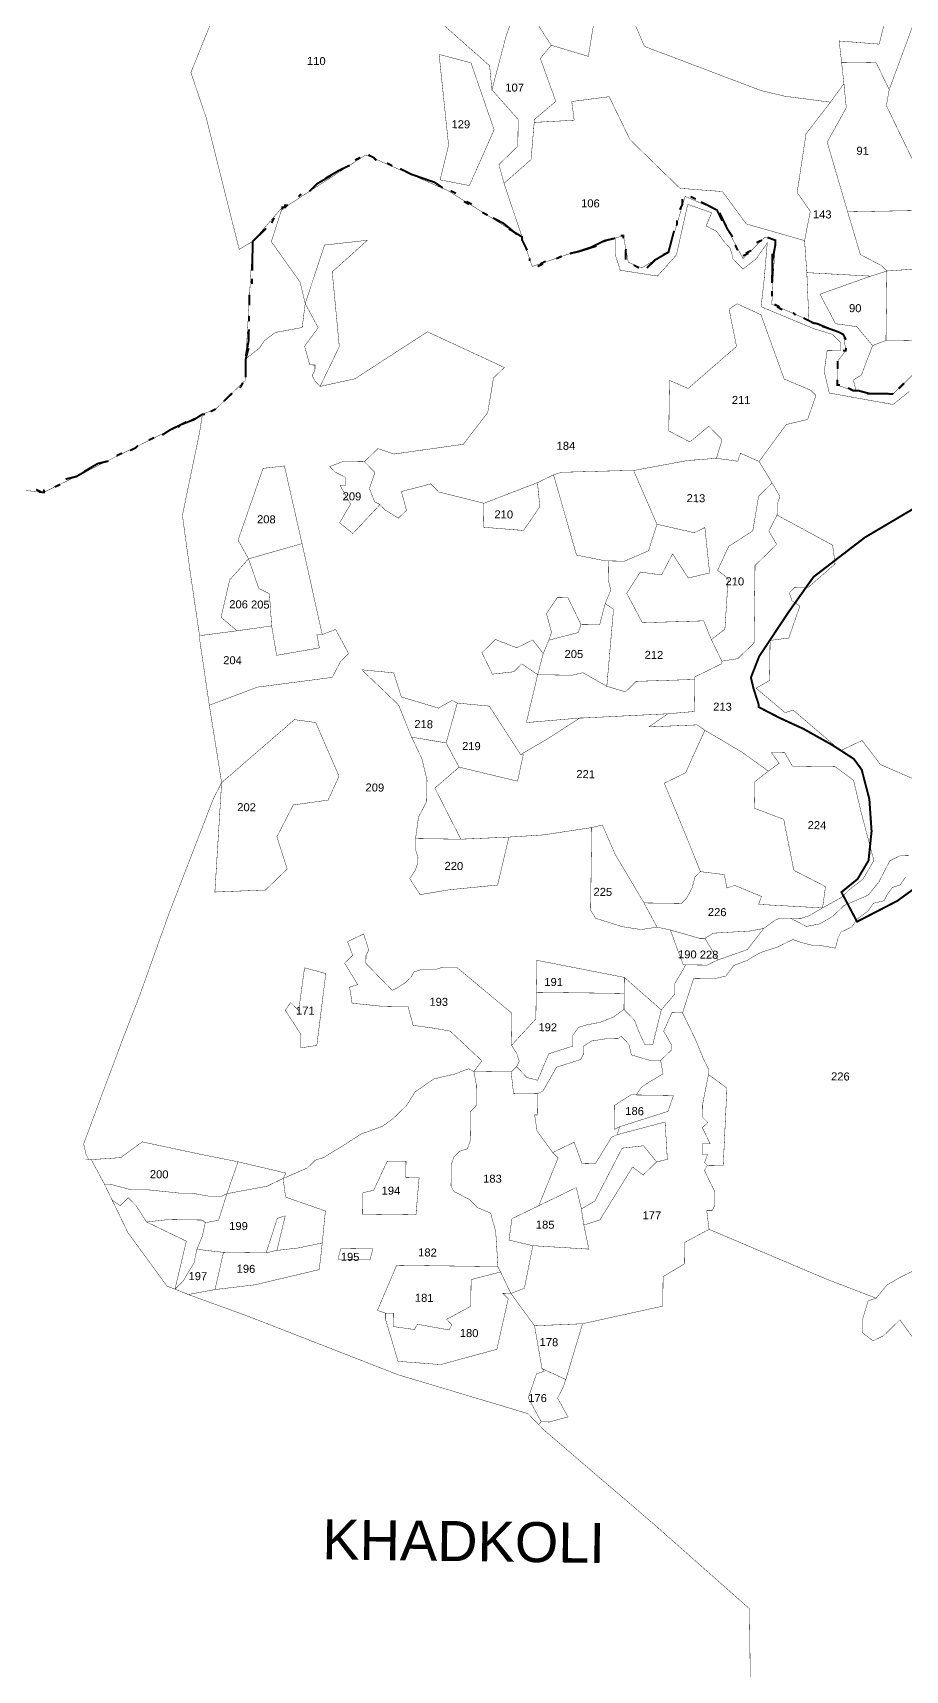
# Model space of a CAD drawing. Header units: metres. Extents: x 259278 to 277237, y 2171369 to 2185379.
# Drawn here: x 273274 to 274571, y 2174217 to 2176650 of the extents above; entities that cross this region are included whole.
import ezdxf

# ---------------------------------------------------------------- set-up
doc = ezdxf.new("R2010")
doc.units = ezdxf.units.M
doc.header["$MEASUREMENT"] = 0
for name, color, linetype in [('HAZARDS LINE', 1, 'Continuous'), ('SURVEY NO.', 7, 'Continuous'), ('SURVEY PLOT BOUNDARY', 35, 'Continuous'), ('VILLAGE BOUNDARY', 212, 'Continuous'), ('VILLAGE NAME', 3, 'Continuous')]:
    doc.layers.add(name, color=color, linetype=linetype)
doc.styles.add('PDF Arial', font='arial.ttf')

msp = doc.modelspace()

# ---------------------------------------------------------------- linework, layer by layer
at = {"layer": 'HAZARDS LINE', "lineweight": 18, "const_width": 2.97}
msp.add_lwpolyline([(274607.5, 2175395.1), (274559.5, 2175360), (274499.6, 2175329.1), (274476.4, 2175373), (274500.4, 2175392.5), (274516.7, 2175420.1), (274521.2, 2175463.6), (274517.9, 2175511.2), (274506.5, 2175555), (274494.8, 2175571), (274463.4, 2175591.3), (274420.1, 2175615.6), (274384.6, 2175631.9), (274353.1, 2175648.2), (274353.2, 2175652.2), (274345.5, 2175676.1), (274341.8, 2175692), (274354.1, 2175723.5), (274398.6, 2175790.4), (274434.9, 2175841.5), (274511, 2175900), (274602.9, 2175954.3)], dxfattribs=at)
at = {"layer": 'SURVEY PLOT BOUNDARY', "lineweight": 18, "const_width": 0.595}
for points in [[(274044.8, 2176631.7), (273998.1, 2176703.7), (274014.6, 2176755), (274113, 2176694.3), (274100, 2176615.1)], [(274547.4, 2176565.7), (274528.1, 2176605.6), (274476.6, 2176606.3), (274473, 2176638), (274532.5, 2176633.3), (274553.4, 2176716.3), (274589.2, 2176727.7), (274592.6, 2176688)], [(274044.8, 2176631.7), (274028.6, 2176612.1), (274051.6, 2176548.3), (274019.5, 2176521), (274019.5, 2176517), (274014.8, 2176461.6), (273974.7, 2176426.4), (273967.1, 2176454.3), (273995.2, 2176481.7), (273995.7, 2176521.3), (273956.7, 2176565.4), (273977.5, 2176644.5), (273998.1, 2176703.7)], [(273959.9, 2176505.9), (273925.5, 2176605.5), (273878.1, 2176618), (273892.2, 2176483), (273879.6, 2176431.6), (273923.1, 2176423.1)], [(273959.9, 2176505.9), (273923.1, 2176423.1), (273879.6, 2176431.6), (273892.2, 2176483), (273878.1, 2176618), (273925.5, 2176605.5)], [(274547.4, 2176565.7), (274543.2, 2176541.9), (274581.8, 2176462.1), (274608.5, 2176386.4), (274485.6, 2176384.1), (274455.2, 2176487.6), (274483.6, 2176538.8), (274480.1, 2176574.5), (274476.6, 2176606.3), (274528.1, 2176605.6)], [(274421.6, 2176341.3), (274424.9, 2176293.7), (274428, 2176222.2), (274439.8, 2176218.1), (274372.8, 2176246.7), (274378, 2176341.9), (274362.2, 2176346), (274330.1, 2176314.7), (274291.4, 2176386.6), (274244, 2176407), (274219.2, 2176324.1), (274179.2, 2176300.8), (274159.5, 2176309), (274152.1, 2176348.8), (274140.1, 2176344.9), (274016.7, 2176302.9), (274001.4, 2176346.8), (273974.7, 2176426.4), (274014.8, 2176461.6), (274019.5, 2176517), (274079, 2176520.2), (274075.4, 2176548), (274131, 2176555.2), (274161.9, 2176491.4), (274236.3, 2176419), (274299.6, 2176414.2), (274334.7, 2176366.2)], [(274485.6, 2176384.1), (274504.6, 2176320.4), (274536.1, 2176304.1), (274543.9, 2176296.1), (274520, 2176288.5), (274424.9, 2176293.7), (274421.6, 2176341.3), (274430.1, 2176384.8), (274410.6, 2176412.8), (274423.7, 2176499.9), (274460, 2176547), (274480.1, 2176574.5), (274483.6, 2176538.8), (274455.2, 2176487.6)], [(273610.7, 2176181.3), (273590.7, 2176165.7), (273600.9, 2176340.1), (273645.1, 2176391), (273628.6, 2176339.7), (273671.4, 2176279.7), (273679, 2176247.8), (273674.5, 2176212.2), (273654.7, 2176208.5), (273634.8, 2176204.8), (273618.8, 2176193.1)], [(274639.2, 2176302.8), (274543.9, 2176296.1), (274536.1, 2176304.1), (274504.6, 2176320.4), (274485.6, 2176384.1), (274608.5, 2176386.4)], [(273701.1, 2176124.6), (273693.3, 2176132.7), (273689.5, 2176140.6), (273693.5, 2176148.5), (273693.6, 2176156.4), (273685.7, 2176156.6), (273678.1, 2176184.4), (273698.3, 2176211.9), (273679, 2176247.8), (273707.8, 2176334.7), (273771.4, 2176341.8), (273719.2, 2176294.9), (273729.7, 2176183.7)], [(274520, 2176288.5), (274444.4, 2176261.7), (274467.6, 2176217.8), (274499.2, 2176213.4), (274522.7, 2176185.3), (274506.2, 2176141.9), (274494.2, 2176134.1), (274498, 2176118.2), (274494, 2176118.3), (274470.4, 2176126.5), (274470.8, 2176162.2), (274482.9, 2176177.9), (274479.3, 2176201.7), (274439.8, 2176218.1), (274428, 2176222.2), (274424.9, 2176293.7)], [(274542.6, 2176193), (274522.7, 2176185.3), (274499.2, 2176213.4), (274467.6, 2176217.8), (274444.4, 2176261.7), (274520, 2176288.5), (274543.9, 2176296.1)], [(274542.6, 2176193), (274543.9, 2176296.1), (274639.2, 2176302.8), (274634.2, 2176227.5), (274610.4, 2176223.8), (274610, 2176192.1)], [(273701.1, 2176124.6), (273752.8, 2176135.9), (273860.8, 2176205.8), (273975.1, 2176152.8), (273959, 2176137.1), (273950.4, 2176085.7), (273914.1, 2176038.6), (273810.9, 2176024.1), (273787.2, 2176032.3), (273767.1, 2176012.7), (273735.4, 2176013.1), (273715.5, 2176005.5), (273723.3, 2175997.4), (273739, 2175989.3), (273738.9, 2175977.4), (273730.9, 2175977.5), (273746.4, 2175949.6), (273730.2, 2175922), (273749.8, 2175905.9), (273790.1, 2175949), (273797.9, 2175941), (273817.5, 2175928.8), (273829.6, 2175940.5), (273822, 2175968.4), (273865.8, 2175979.7), (273877.5, 2175967.7), (273944.7, 2175950.9), (273944.2, 2175915.3), (274003.7, 2175910.5), (274027.9, 2175945.9), (274024.4, 2175981.6), (274048.3, 2175993.2), (274082.5, 2175873.8), (274126, 2175865.3), (274129.9, 2175865.3), (274129.6, 2175837.5), (274133.3, 2175821.6), (274125.1, 2175801.9), (274116.8, 2175770.3), (274089.1, 2175770.6), (274069.8, 2175810.5), (274053.9, 2175810.7), (274037.7, 2175787.1), (274045.3, 2175759.3), (274041.2, 2175747.4), (274033, 2175727.7), (274017.4, 2175747.8), (273993.5, 2175736.2), (273961.9, 2175748.5), (273941.8, 2175728.9), (273957.3, 2175697), (273989, 2175700.5), (273997.1, 2175708.4), (274001.1, 2175712.3), (274024.7, 2175696.1), (274007.9, 2175625), (274087.3, 2175631.8), (274039.3, 2175600.8), (273999.3, 2175577.5), (273952.7, 2175649.5), (273905.2, 2175654), (273897.3, 2175658.1), (273877.3, 2175646.5), (273822, 2175663.1), (273810.6, 2175698.9), (273763.1, 2175703.5), (273817.9, 2175651.2), (273837.1, 2175603.4), (273852.5, 2175571.5), (273860.1, 2175539.6), (273859.6, 2175507.9), (273847.4, 2175484.3), (273843.1, 2175452.6), (273842.9, 2175436.8), (273846.7, 2175424.8), (273846.6, 2175416.9), (273842.4, 2175405), (273834.4, 2175393.2), (273849.9, 2175369.3), (273893.6, 2175376.6), (273965.1, 2175383.6), (273981.9, 2175454.8), (274033.4, 2175458.1), (274105, 2175469), (274103.4, 2175346.1), (274111.1, 2175334.1), (274150.6, 2175321.7), (274178.3, 2175317.4), (274202.2, 2175321), (274221.9, 2175316.8), (274241.1, 2175265), (274245, 2175265), (274228.8, 2175237.4), (274228.6, 2175221.6), (274208.5, 2175198), (274153.6, 2175246.3), (274023.1, 2175271.8), (274022.5, 2175224.2), (274022, 2175184.6), (273985.8, 2175145.4), (273986.4, 2175193), (273904, 2175261.5), (273884.2, 2175261.7), (273872.2, 2175257.9), (273860.4, 2175258.1), (273852.4, 2175258.2), (273840.5, 2175254.4), (273836.4, 2175246.5), (273828.4, 2175238.7), (273816.4, 2175230.9), (273808.4, 2175227), (273769.3, 2175267.2), (273769.4, 2175279.1), (273773.5, 2175287), (273765.9, 2175310.9), (273741.9, 2175299.3), (273749.6, 2175279.4), (273737.6, 2175267.6), (273757, 2175235.6), (273745, 2175231.8), (273748.7, 2175208), (273792.2, 2175203.5), (273831.9, 2175202.9), (273839.5, 2175175.1), (273871.1, 2175170.7), (273894.8, 2175166.4), (273941.8, 2175122.2), (273929.8, 2175106.5), (273921.9, 2175110.6), (273901.9, 2175102.9), (273870.1, 2175095.4), (273842.1, 2175075.9), (273830, 2175056.2), (273809.9, 2175036.7), (273793.9, 2175025), (273762, 2175013.5), (273738, 2174998), (273706.1, 2174978.5), (273694.1, 2174974.7), (273682.1, 2174963), (273646.2, 2174947.6), (273650.2, 2174955.5), (273579.1, 2174972.3), (273515.8, 2174985), (273436.7, 2175001.9), (273404.7, 2174978.5), (273357.1, 2174975.2), (273353.2, 2174983.1), (273349.5, 2174999), (273407, 2175152.9), (273431.6, 2175216.1), (273476.9, 2175342.4), (273542.5, 2175512), (273554.7, 2175535.7), (273544.7, 2175373.2), (273620, 2175376.2), (273652.2, 2175407.5), (273636.9, 2175455.3), (273661.3, 2175502.6), (273713, 2175509.8), (273729.3, 2175545.3), (273694.6, 2175625.1), (273663, 2175629.4), (273554.7, 2175535.7), (273536.4, 2175650.9), (273608.1, 2175677.7), (273719.3, 2175692.2), (273731.5, 2175715.8), (273743.6, 2175727.5), (273724.2, 2175763.5), (273704.3, 2175755.8), (273674.3, 2175891), (273648.1, 2176006.4), (273616.3, 2176002.8), (273579.2, 2175896.2), (273594.7, 2175868.3), (273566.6, 2175836.9), (273553.9, 2175781.5), (273577.5, 2175761.4), (273521.9, 2175754.2), (273507.3, 2175853.5), (273496.4, 2175933), (273521.8, 2176055.6), (273526.2, 2176083.3), (273546.1, 2176091), (273590.3, 2176134), (273590.7, 2176165.7), (273610.7, 2176181.3), (273618.8, 2176193.1), (273634.8, 2176204.8), (273654.7, 2176208.5), (273674.5, 2176212.2), (273679, 2176247.8), (273698.3, 2176211.9), (273678.1, 2176184.4), (273685.7, 2176156.6), (273693.6, 2176156.4), (273693.5, 2176148.5), (273689.5, 2176140.6), (273693.3, 2176132.7)], [(274353.9, 2176013), (274326.3, 2176025.3), (274322.2, 2176013.4), (274290.5, 2176017.8), (274298.8, 2176045.5), (274279.2, 2176065.6), (274251.2, 2176042.1), (274219.7, 2176058.4), (274220.7, 2176133.7), (274248.3, 2176121.5), (274320.4, 2176184), (274309.3, 2176239.6), (274321.3, 2176247.4), (274356.7, 2176231.1), (274391.2, 2176135.5), (274430.6, 2176119.1), (274438.4, 2176111.1), (274426.1, 2176075.5), (274394.3, 2176068)], [(274373.3, 2175981.1), (274353.2, 2175961.5), (274344.6, 2175910), (274308.6, 2175886.7), (274292.3, 2175851.2), (274308, 2175839.1), (274303.1, 2175763.9), (274283, 2175748.3), (274271.5, 2175776.2), (274180.3, 2175773.4), (274157.1, 2175817.3), (274177.3, 2175848.8), (274209, 2175844.4), (274225.2, 2175875.9), (274248.6, 2175839.9), (274280.4, 2175847.4), (274273.3, 2175914.9), (274257.4, 2175907.2), (274202, 2175919.8), (274167.4, 2175999.6), (274246.9, 2176014.4), (274290.5, 2176017.8), (274322.2, 2176013.4), (274326.3, 2176025.3), (274353.9, 2176013)], [(273594.7, 2175868.3), (273579.2, 2175896.2), (273616.3, 2176002.8), (273648.1, 2176006.4), (273674.3, 2175891)], [(273790.1, 2175949), (273749.8, 2175905.9), (273730.2, 2175922), (273746.4, 2175949.6), (273730.9, 2175977.5), (273738.9, 2175977.4), (273739, 2175989.3), (273723.3, 2175997.4), (273715.5, 2176005.5), (273735.4, 2176013.1), (273767.1, 2176012.7), (273782.7, 2175996.7), (273774.5, 2175973), (273782.2, 2175953.1)], [(274202, 2175919.8), (274189.6, 2175880.3), (274153.7, 2175864.9), (274129.9, 2175865.3), (274126, 2175865.3), (274082.5, 2175873.8), (274048.3, 2175993.2), (274060.3, 2175997), (274159.4, 2175999.7), (274167.4, 2175999.6)], [(273944.7, 2175950.9), (274024.4, 2175981.6), (274027.9, 2175945.9), (274003.7, 2175910.5), (273944.2, 2175915.3)], [(274380.6, 2175933.4), (274368.4, 2175909.7), (274380, 2175889.8), (274347.9, 2175858.5), (274346.4, 2175743.5), (274322.3, 2175720), (274298.5, 2175716.3), (274283, 2175748.3), (274303.1, 2175763.9), (274308, 2175839.1), (274292.3, 2175851.2), (274308.6, 2175886.7), (274344.6, 2175910), (274353.2, 2175961.5), (274373.3, 2175981.1), (274384.9, 2175961.1), (274380.8, 2175949.2)], [(274283, 2175748.3), (274298.5, 2175716.3), (274298.4, 2175712.4), (274258.5, 2175693.1), (274258.5, 2175689.1), (274171.2, 2175686.3), (274155.2, 2175670.6), (274127.5, 2175678.9), (274136.8, 2175785.9), (274136.9, 2175793.8), (274125.1, 2175801.9), (274133.3, 2175821.6), (274129.6, 2175837.5), (274129.9, 2175865.3), (274153.7, 2175864.9), (274189.6, 2175880.3), (274202, 2175919.8), (274257.4, 2175907.2), (274273.3, 2175914.9), (274280.4, 2175847.4), (274248.6, 2175839.9), (274225.2, 2175875.9), (274209, 2175844.4), (274177.3, 2175848.8), (274157.1, 2175817.3), (274180.3, 2175773.4), (274271.5, 2175776.2)], [(273629.1, 2175768.7), (273625.8, 2175816.3), (273610, 2175824.4), (273594.7, 2175868.3), (273674.3, 2175891), (273704.3, 2175755.8), (273696.3, 2175755.9), (273700.1, 2175736), (273636.5, 2175725)], [(273629.1, 2175768.7), (273577.5, 2175761.4), (273553.9, 2175781.5), (273566.6, 2175836.9), (273594.7, 2175868.3), (273610, 2175824.4), (273625.8, 2175816.3)], [(274127.5, 2175678.9), (274092.1, 2175699.2), (274076.2, 2175695.4), (274048.4, 2175695.8), (274024.7, 2175696.1), (274033, 2175727.7), (274041.2, 2175747.4), (274084.9, 2175758.8), (274089.1, 2175770.6), (274116.8, 2175770.3), (274125.1, 2175801.9), (274136.9, 2175793.8), (274136.8, 2175785.9)], [(274089.1, 2175770.6), (274084.9, 2175758.8), (274041.2, 2175747.4), (274045.3, 2175759.3), (274037.7, 2175787.1), (274053.9, 2175810.7), (274069.8, 2175810.5)], [(273704.3, 2175755.8), (273724.2, 2175763.5), (273743.6, 2175727.5), (273731.5, 2175715.8), (273719.3, 2175692.2), (273608.1, 2175677.7), (273536.4, 2175650.9), (273521.8, 2175750.2), (273521.9, 2175754.2), (273577.5, 2175761.4), (273629.1, 2175768.7), (273636.5, 2175725), (273700.1, 2175736), (273696.3, 2175755.9)], [(274033, 2175727.7), (274024.7, 2175696.1), (274001.1, 2175712.3), (273997.1, 2175708.4), (273989, 2175700.5), (273957.3, 2175697), (273941.8, 2175728.9), (273961.9, 2175748.5), (273993.5, 2175736.2), (274017.4, 2175747.8)], [(273905.2, 2175654), (273888.5, 2175594.8), (273837.1, 2175603.4), (273817.9, 2175651.2), (273763.1, 2175703.5), (273810.6, 2175698.9), (273822, 2175663.1), (273877.3, 2175646.5), (273897.3, 2175658.1)], [(274127.5, 2175678.9), (274155.2, 2175670.6), (274171.2, 2175686.3), (274258.5, 2175689.1), (274257.9, 2175641.5), (274218.2, 2175638.1), (274091.2, 2175631.8), (274087.3, 2175631.8), (274007.9, 2175625), (274024.7, 2175696.1), (274048.4, 2175695.8), (274076.2, 2175695.4), (274092.1, 2175699.2)], [(273999.3, 2175577.5), (274003.3, 2175577.4), (273994.8, 2175537.9), (273907.9, 2175558.8), (273888.5, 2175594.8), (273905.2, 2175654), (273952.7, 2175649.5)], [(273554.7, 2175535.7), (273663, 2175629.4), (273694.6, 2175625.1), (273729.3, 2175545.3), (273713, 2175509.8), (273661.3, 2175502.6), (273636.9, 2175455.3), (273652.2, 2175407.5), (273620, 2175376.2), (273544.7, 2175373.2)], [(274273.4, 2175613.6), (274257, 2175578.1), (274244.8, 2175550.5), (274212.9, 2175535), (274247.5, 2175451.3), (274266.7, 2175403.5), (274258.6, 2175395.7), (274254.5, 2175379.8), (274246.3, 2175364.1), (274238.3, 2175356.3), (274182.8, 2175357), (274140.1, 2175428.9), (274120.9, 2175472.8), (274105, 2175469), (274033.4, 2175458.1), (273981.9, 2175454.8), (273910.5, 2175451.7), (273871.8, 2175527.6), (273907.9, 2175558.8), (273994.8, 2175537.9), (274003.3, 2175577.4), (273999.3, 2175577.5), (274039.3, 2175600.8), (274087.3, 2175631.8), (274091.2, 2175631.8), (274218.2, 2175638.1), (274190.2, 2175618.6), (274261.6, 2175621.6)], [(273907.9, 2175558.8), (273871.8, 2175527.6), (273910.5, 2175451.7), (273843.1, 2175452.6), (273847.4, 2175484.3), (273859.6, 2175507.9), (273860.1, 2175539.6), (273852.5, 2175571.5), (273837.1, 2175603.4), (273888.5, 2175594.8)], [(274367.7, 2175552.9), (274347.7, 2175537.3), (274347.2, 2175497.6), (274390.6, 2175481.2), (274405.5, 2175405.6), (274452.7, 2175381.2), (274448.3, 2175349.6), (274353.3, 2175354.8), (274357.4, 2175366.6), (274317.9, 2175383), (274306, 2175379.2), (274302.3, 2175399.1), (274266.7, 2175403.5), (274247.5, 2175451.3), (274212.9, 2175535), (274244.8, 2175550.5), (274257, 2175578.1), (274273.4, 2175613.6), (274328.4, 2175581.1)], [(274403.5, 2175560.3), (274427.3, 2175560), (274466.9, 2175559.5), (274494.4, 2175539.3), (274505.7, 2175491.6), (274524.6, 2175420), (274508.4, 2175392.4), (274488.3, 2175376.8), (274476.3, 2175365.1), (274448.3, 2175349.6), (274452.7, 2175381.2), (274405.5, 2175405.6), (274390.6, 2175481.2), (274347.2, 2175497.6), (274347.7, 2175537.3), (274367.7, 2175552.9), (274383.7, 2175564.5), (274372.1, 2175580.6), (274391.9, 2175580.3)], [(274202.2, 2175321), (274178.3, 2175317.4), (274150.6, 2175321.7), (274111.1, 2175334.1), (274103.4, 2175346.1), (274105, 2175469), (274120.9, 2175472.8), (274140.1, 2175428.9), (274182.8, 2175357)], [(273843.1, 2175452.6), (273910.5, 2175451.7), (273981.9, 2175454.8), (273965.1, 2175383.6), (273893.6, 2175376.6), (273849.9, 2175369.3), (273834.4, 2175393.2), (273842.4, 2175405), (273846.6, 2175416.9), (273846.7, 2175424.8), (273842.9, 2175436.8)], [(274448.3, 2175349.6), (274428.4, 2175337.9), (274416.4, 2175334.1), (274400.6, 2175334.3), (274384.7, 2175334.5), (274376.7, 2175330.7), (274360.7, 2175319), (274340.8, 2175315.3), (274285.3, 2175312), (274273.3, 2175304.3), (274265.4, 2175304.4), (274221.9, 2175316.8), (274202.2, 2175321), (274182.8, 2175357), (274238.3, 2175356.3), (274246.3, 2175364.1), (274254.5, 2175379.8), (274258.6, 2175395.7), (274266.7, 2175403.5), (274302.3, 2175399.1), (274306, 2175379.2), (274317.9, 2175383), (274357.4, 2175366.6), (274353.3, 2175354.8)], [(273985.8, 2175145.4), (273993.5, 2175133.4), (273997.3, 2175121.5), (273993.3, 2175113.6), (273985.2, 2175105.8), (273929.8, 2175106.5), (273941.8, 2175122.2), (273894.8, 2175166.4), (273871.1, 2175170.7), (273839.5, 2175175.1), (273831.9, 2175202.9), (273792.2, 2175203.5), (273748.7, 2175208), (273745, 2175231.8), (273757, 2175235.6), (273737.6, 2175267.6), (273749.6, 2175279.4), (273741.9, 2175299.3), (273765.9, 2175310.9), (273773.5, 2175287), (273769.4, 2175279.1), (273769.3, 2175267.2), (273808.4, 2175227), (273816.4, 2175230.9), (273828.4, 2175238.7), (273836.4, 2175246.5), (273840.5, 2175254.4), (273852.4, 2175258.2), (273860.4, 2175258.1), (273872.2, 2175257.9), (273884.2, 2175261.7), (273904, 2175261.5), (273986.4, 2175193)], [(274273.3, 2175304.3), (274292.7, 2175272.3), (274276.7, 2175264.6), (274245, 2175265), (274241.1, 2175265), (274221.9, 2175316.8), (274265.4, 2175304.4)], [(274273.3, 2175304.3), (274285.3, 2175312), (274340.8, 2175315.3), (274360.7, 2175319), (274336.5, 2175287.6), (274292.7, 2175272.3)], [(274153.3, 2175222.5), (274022.5, 2175224.2), (274023.1, 2175271.8), (274153.6, 2175246.3)], [(273709.6, 2175252.1), (273696.3, 2175145.2), (273672.5, 2175141.6), (273672.7, 2175161.4), (273649.4, 2175197.4), (273657.5, 2175209.2), (273669.3, 2175197.1), (273678, 2175260.5)], [(273709.6, 2175252.1), (273678, 2175260.5), (273669.3, 2175197.1), (273657.5, 2175209.2), (273649.4, 2175197.4), (273672.7, 2175161.4), (273672.5, 2175141.6), (273696.3, 2175145.2)], [(274153.3, 2175222.5), (274153.6, 2175246.3), (274208.5, 2175198), (274195.9, 2175146.6), (274184, 2175146.8), (274176.3, 2175162.8), (274168.6, 2175182.7), (274153, 2175198.8)], [(274153, 2175198.8), (274137, 2175187.1), (274117, 2175179.4), (274097.2, 2175175.7), (274085.2, 2175171.9), (274077.1, 2175160.1), (274076.9, 2175144.2), (274041.1, 2175132.8), (274024.7, 2175093.4), (274008.9, 2175097.5), (273993.3, 2175113.6), (273997.3, 2175121.5), (273993.5, 2175133.4), (273985.8, 2175145.4), (274022, 2175184.6), (274022.5, 2175224.2), (274153.3, 2175222.5)], [(274278.6, 2175102), (274270.1, 2175058.4), (274269.8, 2175038.6), (274277.7, 2175030.6), (274269.6, 2175022.8), (274281.2, 2174998.8), (274269.3, 2174999), (274269.2, 2174991), (274269.1, 2174983.1), (274277.1, 2174983), (274272.9, 2174971.2), (274276.8, 2174967.1), (274272.8, 2174959.3), (274280.5, 2174943.3), (274288.2, 2174927.3), (274288, 2174907.5), (274283.9, 2174899.6), (274276, 2174899.7), (274279.6, 2174871.9), (274243.6, 2174852.6), (274243.2, 2174820.9), (274211.2, 2174801.5), (274210.7, 2174757.8), (274091.4, 2174731.6), (274020, 2174728.6), (273984.9, 2174776.6), (274004.9, 2174784.3), (274017.6, 2174847.6), (274100.8, 2174842.5), (274093.3, 2174878.3), (274117.2, 2174885.9), (274165.8, 2174964.6), (274181.5, 2174952.5), (274201.6, 2174972.1), (274217.5, 2174975.9), (274214.2, 2175031.4), (274142.6, 2175012.5), (274146.7, 2175024.4), (274218.4, 2175047.2), (274226.7, 2175070.9), (274171.2, 2175071.6), (274179.2, 2175083.4), (274191.2, 2175091.2), (274211.2, 2175102.8), (274207.5, 2175122.7), (274223.6, 2175138.4), (274223.7, 2175146.3), (274212, 2175166.3), (274224.3, 2175193.9), (274240.1, 2175193.7), (274259.4, 2175153.8), (274271, 2175125.8), (274278.7, 2175109.9)], [(274207.5, 2175122.7), (274211.2, 2175102.8), (274191.2, 2175091.2), (274179.2, 2175083.4), (274171.2, 2175071.6), (274163.2, 2175071.7), (274139.2, 2175056.2), (274138.8, 2175020.5), (274146.7, 2175024.4), (274142.6, 2175012.5), (274134.6, 2175008.7), (274110.3, 2174969.3), (274090.5, 2174969.6), (274079, 2175001.4), (274047.1, 2174986), (274023.8, 2175018), (274020.1, 2175041.9), (274024.1, 2175041.8), (274024.5, 2175073.5), (274032.5, 2175077.4), (274052.7, 2175112.8), (274088.6, 2175124.3), (274092.6, 2175132.1), (274092.8, 2175144), (274104.8, 2175151.8), (274128.6, 2175155.5), (274144.5, 2175155.2), (274148.5, 2175159.2), (274160.2, 2175147.1), (274164, 2175131.2), (274191.6, 2175122.9)], [(273929.8, 2175106.5), (273933.5, 2175086.6), (273933, 2175054.9), (273925, 2175047.1), (273924.4, 2175003.5), (273920.3, 2174991.6), (273908.4, 2174987.8), (273900.4, 2174980), (273896.2, 2174968.1), (273895.8, 2174936.4), (273899.7, 2174928.4), (273923.3, 2174916.2), (273927.2, 2174912.2), (273935, 2174904.2), (273954.8, 2174896), (273962.3, 2174868.1), (273965.6, 2174816.5), (273815, 2174818.5), (273786.4, 2174751.5), (273798.2, 2174747.3), (273798.1, 2174739.4), (273817.1, 2174675.7), (273880.5, 2174670.9), (273964, 2174693.6), (273980.9, 2174768.8), (273973, 2174776.8), (273984.9, 2174776.6), (274020, 2174728.6), (274031.1, 2174665), (274035, 2174661), (274023, 2174657.2), (274010.7, 2174621.6), (274030, 2174585.7), (274026, 2174581.8), (274010.4, 2174597.9), (273816.8, 2174655.9), (273595.9, 2174742), (273505.2, 2174775), (273544.9, 2174782.4), (273604.5, 2174789.5), (273699.9, 2174812.1), (273704.4, 2174851.7), (273709, 2174899.2), (273649.8, 2174919.8), (273646.2, 2174947.6), (273682.1, 2174963), (273694.1, 2174974.7), (273706.1, 2174978.5), (273738, 2174998), (273762, 2175013.5), (273793.9, 2175025), (273809.9, 2175036.7), (273830, 2175056.2), (273842.1, 2175075.9), (273870.1, 2175095.4), (273901.9, 2175102.9), (273921.9, 2175110.6)], [(273985.2, 2175105.8), (273988.8, 2175074), (274024.5, 2175073.5), (274024.1, 2175041.8), (274020.1, 2175041.9), (274023.8, 2175018), (274047.1, 2174986), (274055, 2174978), (274026.3, 2174907), (273986.4, 2174887.7), (273982, 2174856), (274017.6, 2174847.6), (274004.9, 2174784.3), (273984.9, 2174776.6), (273973.3, 2174800.6), (273969.5, 2174808.6), (273965.6, 2174816.5), (273962.3, 2174868.1), (273954.8, 2174896), (273935, 2174904.2), (273927.2, 2174912.2), (273923.3, 2174916.2), (273899.7, 2174928.4), (273895.8, 2174936.4), (273896.2, 2174968.1), (273900.4, 2174980), (273908.4, 2174987.8), (273920.3, 2174991.6), (273924.4, 2175003.5), (273925, 2175047.1), (273933, 2175054.9), (273933.5, 2175086.6), (273929.8, 2175106.5)], [(274276.8, 2174967.1), (274272.9, 2174971.2), (274277.1, 2174983), (274269.1, 2174983.1), (274269.2, 2174991), (274269.3, 2174999), (274281.2, 2174998.8), (274269.6, 2175022.8), (274277.7, 2175030.6), (274269.8, 2175038.6), (274270.1, 2175058.4), (274278.6, 2175102), (274306.1, 2175081.8), (274300.6, 2174966.8)], [(274171.2, 2175071.6), (274226.7, 2175070.9), (274218.4, 2175047.2), (274146.7, 2175024.4), (274138.8, 2175020.5), (274139.2, 2175056.2), (274163.2, 2175071.7)], [(274201.6, 2174972.1), (274182.1, 2174996.1), (274150.3, 2174992.6), (274109.6, 2174913.8), (274089.7, 2174902.2), (274082.1, 2174934), (274026.3, 2174907), (274055, 2174978), (274047.1, 2174986), (274079, 2175001.4), (274090.5, 2174969.6), (274110.3, 2174969.3), (274134.6, 2175008.7), (274142.6, 2175012.5), (274214.2, 2175031.4), (274217.5, 2174975.9)], [(273579.1, 2174972.3), (273562.6, 2174924.9), (273554.6, 2174921), (273534.8, 2174921.3), (273511.1, 2174925.6), (273491.3, 2174925.8), (273447.7, 2174930.4), (273420, 2174930.7), (273388.4, 2174939.1), (273380.4, 2174939.2), (273361.1, 2174975.1), (273357.1, 2174975.2), (273404.7, 2174978.5), (273436.7, 2175001.9), (273515.8, 2174985)], [(274093.3, 2174878.3), (274089.7, 2174902.2), (274109.6, 2174913.8), (274150.3, 2174992.6), (274182.1, 2174996.1), (274201.6, 2174972.1), (274181.5, 2174952.5), (274165.8, 2174964.6), (274117.2, 2174885.9)], [(273579.1, 2174972.3), (273650.2, 2174955.5), (273646.2, 2174947.6), (273622.2, 2174936), (273602.4, 2174932.3), (273562.6, 2174924.9)], [(273848.4, 2174948.9), (273843.7, 2174893.5), (273764.4, 2174894.5), (273764.8, 2174926.2), (273780.8, 2174930), (273801.1, 2174973.3), (273828.9, 2174973), (273828.6, 2174949.2)], [(273848.4, 2174948.9), (273828.6, 2174949.2), (273828.9, 2174973), (273801.1, 2174973.3), (273780.8, 2174930), (273764.8, 2174926.2), (273764.4, 2174894.5), (273843.7, 2174893.5)], [(273704.4, 2174851.7), (273668.6, 2174844.2), (273636.9, 2174840.6), (273649.4, 2174892), (273637.5, 2174888.2), (273620.9, 2174836.9), (273609.1, 2174837), (273557.5, 2174837.7), (273517.9, 2174842.2), (273526.1, 2174861.9), (273530.3, 2174881.7), (273550.2, 2174885.4), (273562.6, 2174924.9), (273602.4, 2174932.3), (273622.2, 2174936), (273646.2, 2174947.6), (273649.8, 2174919.8), (273709, 2174899.2)], [(273562.6, 2174924.9), (273550.2, 2174885.4), (273530.3, 2174881.7), (273526.4, 2174885.7), (273474.9, 2174886.4), (273443.1, 2174882.8), (273427.6, 2174906.8), (273415.8, 2174918.9), (273403.8, 2174907.1), (273392, 2174915.2), (273380.4, 2174939.2), (273388.4, 2174939.1), (273420, 2174930.7), (273447.7, 2174930.4), (273491.3, 2174925.8), (273511.1, 2174925.6), (273534.8, 2174921.3), (273554.6, 2174921)], [(274017.6, 2174847.6), (273982, 2174856), (273986.4, 2174887.7), (274026.3, 2174907), (274082.1, 2174934), (274089.7, 2174902.2), (274093.3, 2174878.3), (274100.8, 2174842.5)], [(273485.4, 2174783.1), (273473.6, 2174787.3), (273415.2, 2174867.3), (273392, 2174915.2), (273403.8, 2174907.1), (273415.8, 2174918.9), (273427.6, 2174906.8), (273443.1, 2174882.8), (273502.2, 2174854.3)], [(273530.3, 2174881.7), (273526.1, 2174861.9), (273517.9, 2174842.2), (273513.7, 2174822.4), (273497.5, 2174794.9), (273485.4, 2174783.1), (273502.2, 2174854.3), (273443.1, 2174882.8), (273474.9, 2174886.4), (273526.4, 2174885.7)], [(273636.9, 2174840.6), (273620.9, 2174836.9), (273637.5, 2174888.2), (273649.4, 2174892)], [(273544.9, 2174782.4), (273557.5, 2174837.7), (273609.1, 2174837), (273620.9, 2174836.9), (273636.9, 2174840.6), (273668.6, 2174844.2), (273704.4, 2174851.7), (273699.9, 2174812.1), (273604.5, 2174789.5)], [(273485.4, 2174783.1), (273497.5, 2174794.9), (273513.7, 2174822.4), (273517.9, 2174842.2), (273557.5, 2174837.7), (273544.9, 2174782.4), (273505.2, 2174775)], [(273779.6, 2174842.8), (273732, 2174843.4), (273727.9, 2174827.6), (273775.4, 2174826.9)], [(273779.6, 2174842.8), (273775.4, 2174826.9), (273727.9, 2174827.6), (273732, 2174843.4)], [(273969.5, 2174808.6), (273925.7, 2174797.2), (273925.2, 2174757.6), (273889.3, 2174738.2), (273897.1, 2174730.2), (273893, 2174722.3), (273845.6, 2174730.9), (273841.5, 2174723), (273809.8, 2174727.4), (273810.1, 2174747.2), (273798.2, 2174747.3), (273786.4, 2174751.5), (273815, 2174818.5), (273965.6, 2174816.5)], [(273798.2, 2174747.3), (273810.1, 2174747.2), (273809.8, 2174727.4), (273841.5, 2174723), (273845.6, 2174730.9), (273893, 2174722.3), (273897.1, 2174730.2), (273889.3, 2174738.2), (273925.2, 2174757.6), (273925.7, 2174797.2), (273969.5, 2174808.6), (273973.3, 2174800.6), (273984.9, 2174776.6), (273973, 2174776.8), (273980.9, 2174768.8), (273964, 2174693.6), (273880.5, 2174670.9), (273817.1, 2174675.7), (273798.1, 2174739.4)], [(274031.1, 2174665), (274020, 2174728.6), (274091.4, 2174731.6), (274066.5, 2174648.7)], [(274066.5, 2174648.7), (274062.4, 2174636.8), (274054.3, 2174621.1), (274069.8, 2174593.1), (274041.9, 2174585.6), (274030, 2174585.7), (274010.7, 2174621.6), (274023, 2174657.2), (274035, 2174661), (274031.1, 2174665)]]:
    msp.add_lwpolyline(points, close=True, dxfattribs=at)
for points in [[(273812.1, 2176725.9), (273953.2, 2176601.2), (273956.7, 2176565.4), (273995.7, 2176521.3), (273995.2, 2176481.7), (273967.1, 2176454.3), (273974.7, 2176426.4), (274001.4, 2176346.8), (273891.3, 2176415.6), (273769.1, 2176468.7), (273649.1, 2176391), (273645.1, 2176391), (273600.9, 2176340.1), (273580.9, 2176328.4), (273565.8, 2176388.1), (273531.9, 2176523.4), (273509, 2176591.1), (273537.7, 2176662.1)], [(273998.1, 2176703.7), (273977.5, 2176644.5), (273956.7, 2176565.4), (273953.2, 2176601.2), (273812.1, 2176725.9)], [(274553.4, 2176716.3), (274532.5, 2176633.3), (274473, 2176638), (274476.6, 2176606.3), (274480.1, 2176574.5), (274460, 2176547), (274392.7, 2176555.8), (274357.1, 2176564.2), (274183.5, 2176629.9), (274168.1, 2176665.8)], [(273537.7, 2176662.1), (273509, 2176591.1), (273531.9, 2176523.4), (273565.8, 2176388.1), (273580.9, 2176328.4), (273600.9, 2176340.1), (273590.7, 2176165.7), (273590.3, 2176134), (273546.1, 2176091), (273526.2, 2176083.3), (273494.2, 2176067.8), (273290.7, 2175967.4), (273084.8, 2175985.9), (273033.2, 2175982.6), (272803.4, 2175997.5), (272534.1, 2176020.9), (272118.2, 2176050.1), (271793.4, 2176078.1), (271432.9, 2176094.7), (271449.8, 2176177.7), (271513.1, 2176470.3), (271678.5, 2176686.3)], [(274168.1, 2176665.8), (274183.5, 2176629.9), (274357.1, 2176564.2), (274392.7, 2176555.8), (274460, 2176547), (274423.7, 2176499.9), (274410.6, 2176412.8), (274430.1, 2176384.8), (274421.6, 2176341.3), (274334.7, 2176366.2), (274299.6, 2176414.2), (274236.3, 2176419), (274161.9, 2176491.4), (274131, 2176555.2), (274075.4, 2176548), (274079, 2176520.2), (274019.5, 2176517), (274019.5, 2176521), (274051.6, 2176548.3), (274028.6, 2176612.1), (274044.8, 2176631.7), (274100, 2176615.1), (274113, 2176694.3)], [(274581.8, 2176462.1), (274543.2, 2176541.9), (274547.4, 2176565.7), (274592.6, 2176688)], [(274581.7, 2175542.1), (274534.4, 2175562.6), (274507.1, 2175598.6), (274475.2, 2175583.2), (274404.6, 2175643.6), (274392.6, 2175639.8), (274349.5, 2175676), (274369.5, 2175687.7), (274370.3, 2175747.1), (274398.1, 2175750.7), (274414.5, 2175798.1), (274402.7, 2175806.2), (274398.9, 2175818.1), (274407, 2175826), (274426.8, 2175825.7), (274466.9, 2175860.9), (274463.3, 2175888.7), (274380.6, 2175933.4), (274380.8, 2175949.2), (274384.9, 2175961.1), (274373.3, 2175981.1), (274353.9, 2176013), (274394.3, 2176068), (274426.1, 2176075.5), (274438.4, 2176111.1), (274430.6, 2176119.1), (274391.2, 2176135.5), (274356.7, 2176231.1), (274321.3, 2176247.4), (274309.3, 2176239.6), (274320.4, 2176184), (274248.3, 2176121.5), (274220.7, 2176133.7), (274219.7, 2176058.4), (274251.2, 2176042.1), (274279.2, 2176065.6), (274298.8, 2176045.5), (274290.5, 2176017.8), (274246.9, 2176014.4), (274167.4, 2175999.6), (274159.4, 2175999.7), (274060.3, 2175997), (274048.3, 2175993.2), (274024.4, 2175981.6), (273944.7, 2175950.9), (273877.5, 2175967.7), (273865.8, 2175979.7), (273822, 2175968.4), (273829.6, 2175940.5), (273817.5, 2175928.8), (273797.9, 2175941), (273790.1, 2175949), (273782.2, 2175953.1), (273774.5, 2175973), (273782.7, 2175996.7), (273767.1, 2176012.7), (273787.2, 2176032.3), (273810.9, 2176024.1), (273914.1, 2176038.6), (273950.4, 2176085.7), (273959, 2176137.1), (273975.1, 2176152.8), (273860.8, 2176205.8), (273752.8, 2176135.9), (273701.1, 2176124.6), (273729.7, 2176183.7), (273719.2, 2176294.9), (273771.4, 2176341.8), (273707.8, 2176334.7), (273679, 2176247.8), (273671.4, 2176279.7), (273628.6, 2176339.7), (273645.1, 2176391), (273649.1, 2176391), (273769.1, 2176468.7), (273891.3, 2176415.6), (274001.4, 2176346.8), (274016.7, 2176302.9), (274140.1, 2176344.9), (274139.8, 2176321.2), (274147.5, 2176297.3), (274202.9, 2176288.6), (274231, 2176320), (274247.8, 2176395.1), (274283.4, 2176382.7), (274275.2, 2176363), (274290.9, 2176354.9), (274302.6, 2176338.9), (274310.5, 2176330.8), (274314.3, 2176318.9), (274314.2, 2176314.9), (274329.9, 2176298.9), (274349.9, 2176314.5), (274366.1, 2176338), (274361.4, 2176282.6), (274356.9, 2176243), (274435.8, 2176210.2), (274463.4, 2176201.9), (274475.1, 2176189.9), (274475, 2176178), (274455.2, 2176178.3), (274450.8, 2176146.6), (274458.3, 2176114.8), (274553.2, 2176097.7), (274577.3, 2176117.2)], [(274577.3, 2176117.2), (274553.2, 2176097.7), (274458.3, 2176114.8), (274450.8, 2176146.6), (274455.2, 2176178.3), (274475, 2176178), (274475.1, 2176189.9), (274463.4, 2176201.9), (274435.8, 2176210.2), (274356.9, 2176243), (274361.4, 2176282.6), (274366.1, 2176338), (274349.9, 2176314.5), (274329.9, 2176298.9), (274314.2, 2176314.9), (274314.3, 2176318.9), (274310.5, 2176330.8), (274302.6, 2176338.9), (274290.9, 2176354.9), (274275.2, 2176363), (274283.4, 2176382.7), (274247.8, 2176395.1), (274231, 2176320), (274202.9, 2176288.6), (274147.5, 2176297.3), (274139.8, 2176321.2), (274140.1, 2176344.9), (274152.1, 2176348.8), (274159.5, 2176309), (274179.2, 2176300.8), (274219.2, 2176324.1), (274244, 2176407), (274291.4, 2176386.6), (274330.1, 2176314.7), (274362.2, 2176346), (274378, 2176341.9), (274372.8, 2176246.7), (274439.8, 2176218.1), (274479.3, 2176201.7), (274482.9, 2176177.9), (274470.8, 2176162.2), (274470.4, 2176126.5), (274494, 2176118.3), (274498, 2176118.2), (274517.8, 2176114), (274553.4, 2176113.5), (274593.6, 2176152.7)], [(274593.6, 2176152.7), (274553.4, 2176113.5), (274517.8, 2176114), (274498, 2176118.2), (274494.2, 2176134.1), (274506.2, 2176141.9), (274522.7, 2176185.3), (274542.6, 2176193), (274610, 2176192.1)], [(274576.2, 2175427.2), (274564.3, 2175427.4), (274548.4, 2175419.6), (274532.1, 2175388.1), (274516, 2175368.5), (274480.1, 2175353.1), (274464, 2175337.5), (274444.1, 2175325.8), (274424.2, 2175322.1), (274400.6, 2175334.3), (274416.4, 2175334.1), (274428.4, 2175337.9), (274448.3, 2175349.6), (274476.3, 2175365.1), (274488.3, 2175376.8), (274508.4, 2175392.4), (274524.6, 2175420), (274505.7, 2175491.6), (274494.4, 2175539.3), (274466.9, 2175559.5), (274427.3, 2175560), (274403.5, 2175560.3), (274391.9, 2175580.3), (274372.1, 2175580.6), (274383.7, 2175564.5), (274367.7, 2175552.9), (274328.4, 2175581.1), (274273.4, 2175613.6), (274261.6, 2175621.6), (274190.2, 2175618.6), (274218.2, 2175638.1), (274257.9, 2175641.5), (274258.5, 2175689.1), (274258.5, 2175693.1), (274298.4, 2175712.4), (274298.5, 2175716.3), (274322.3, 2175720), (274346.4, 2175743.5), (274347.9, 2175858.5), (274380, 2175889.8), (274368.4, 2175909.7), (274380.6, 2175933.4), (274463.3, 2175888.7), (274466.9, 2175860.9), (274426.8, 2175825.7), (274407, 2175826), (274398.9, 2175818.1), (274402.7, 2175806.2), (274414.5, 2175798.1), (274398.1, 2175750.7), (274370.3, 2175747.1), (274369.5, 2175687.7), (274349.5, 2175676), (274392.6, 2175639.8), (274404.6, 2175643.6), (274475.2, 2175583.2), (274507.1, 2175598.6), (274534.4, 2175562.6), (274581.7, 2175542.1)], [(274571.9, 2175395.5), (274563.8, 2175383.8), (274551.8, 2175379.9), (274543.7, 2175368.2), (274539.7, 2175360.3), (274523.8, 2175356.5), (274515.7, 2175344.7), (274499.7, 2175333), (274491.6, 2175321.2), (274475.6, 2175313.5), (274471.6, 2175305.6), (274467.4, 2175289.8), (274443.7, 2175294.1), (274431.8, 2175294.3), (274416, 2175298.4), (274404.1, 2175302.6), (274380.2, 2175291), (274356.3, 2175283.4), (274336.3, 2175271.7), (274316.4, 2175264), (274304.3, 2175248.3), (274288.4, 2175244.6), (274264.6, 2175244.9), (274256.7, 2175245), (274240.1, 2175193.7), (274224.3, 2175193.9), (274212, 2175166.3), (274223.7, 2175146.3), (274223.6, 2175138.4), (274207.5, 2175122.7), (274191.6, 2175122.9), (274164, 2175131.2), (274160.2, 2175147.1), (274148.5, 2175159.2), (274144.5, 2175155.2), (274128.6, 2175155.5), (274104.8, 2175151.8), (274092.8, 2175144), (274092.6, 2175132.1), (274088.6, 2175124.3), (274052.7, 2175112.8), (274032.5, 2175077.4), (274024.5, 2175073.5), (273988.8, 2175074), (273985.2, 2175105.8), (273993.3, 2175113.6), (274008.9, 2175097.5), (274024.7, 2175093.4), (274041.1, 2175132.8), (274076.9, 2175144.2), (274077.1, 2175160.1), (274085.2, 2175171.9), (274097.2, 2175175.7), (274117, 2175179.4), (274137, 2175187.1), (274153, 2175198.8), (274168.6, 2175182.7), (274176.3, 2175162.8), (274184, 2175146.8), (274195.9, 2175146.6), (274208.5, 2175198), (274228.6, 2175221.6), (274228.8, 2175237.4), (274245, 2175265), (274276.7, 2175264.6), (274292.7, 2175272.3), (274336.5, 2175287.6), (274360.7, 2175319), (274376.7, 2175330.7), (274384.7, 2175334.5), (274400.6, 2175334.3), (274424.2, 2175322.1), (274444.1, 2175325.8), (274464, 2175337.5), (274480.1, 2175353.1), (274516, 2175368.5), (274532.1, 2175388.1), (274548.4, 2175419.6), (274564.3, 2175427.4), (274576.2, 2175427.2)], [(274588.1, 2174812.4), (274564.1, 2174800.8), (274544.1, 2174789.2), (274528, 2174769.6), (274453.1, 2174798.3), (274279.6, 2174871.9), (274276, 2174899.7), (274283.9, 2174899.6), (274288, 2174907.5), (274288.2, 2174927.3), (274280.5, 2174943.3), (274272.8, 2174959.3), (274276.8, 2174967.1), (274300.6, 2174966.8), (274306.1, 2175081.8), (274278.6, 2175102), (274278.7, 2175109.9), (274271, 2175125.8), (274259.4, 2175153.8), (274240.1, 2175193.7), (274256.7, 2175245), (274264.6, 2175244.9), (274288.4, 2175244.6), (274304.3, 2175248.3), (274316.4, 2175264), (274336.3, 2175271.7), (274356.3, 2175283.4), (274380.2, 2175291), (274404.1, 2175302.6), (274416, 2175298.4), (274431.8, 2175294.3), (274443.7, 2175294.1), (274467.4, 2175289.8), (274471.6, 2175305.6), (274475.6, 2175313.5), (274491.6, 2175321.2), (274499.7, 2175333), (274515.7, 2175344.7), (274523.8, 2175356.5), (274539.7, 2175360.3), (274543.7, 2175368.2), (274551.8, 2175379.9), (274563.8, 2175383.8), (274571.9, 2175395.5)], [(274341.5, 2174145.5), (274339.6, 2174308.1), (274198.5, 2174432.8), (274033.8, 2174573.8), (274026, 2174581.8), (274030, 2174585.7), (274041.9, 2174585.6), (274069.8, 2174593.1), (274054.3, 2174621.1), (274062.4, 2174636.8), (274066.5, 2174648.7), (274091.4, 2174731.6), (274210.7, 2174757.8), (274211.2, 2174801.5), (274243.2, 2174820.9), (274243.6, 2174852.6), (274279.6, 2174871.9), (274453.1, 2174798.3), (274528, 2174769.6), (274516.1, 2174765.8), (274507.8, 2174738.1), (274507.5, 2174718.3), (274523.2, 2174706.2), (274539.2, 2174713.9), (274555.3, 2174729.6), (274563.3, 2174737.4), (274586.7, 2174705.4)], [(274586.7, 2174705.4), (274563.3, 2174737.4), (274555.3, 2174729.6), (274539.2, 2174713.9), (274523.2, 2174706.2), (274507.5, 2174718.3), (274507.8, 2174738.1), (274516.1, 2174765.8), (274528, 2174769.6), (274544.1, 2174789.2), (274564.1, 2174800.8), (274588.1, 2174812.4)]]:
    msp.add_lwpolyline(points, dxfattribs=at)
at = {"layer": 'VILLAGE BOUNDARY', "const_width": 2.97}
for points in [[(273745.1, 2176453.2), (273729.1, 2176445.5), (273709.1, 2176433.8)], [(273753.1, 2176461), (273761.1, 2176464.9)], [(273773, 2176468.7), (273780.9, 2176464.6), (273784.8, 2176460.6)], [(273808.5, 2176452.4), (273800.6, 2176456.4)], [(273685.1, 2176414.3), (273697.1, 2176426.1), (273717.1, 2176437.7)], [(273820.3, 2176448.2), (273836.1, 2176440.1), (273859.8, 2176431.9)], [(273883.4, 2176419.7), (273871.6, 2176427.8), (273847.9, 2176436)], [(273673.1, 2176410.5), (273669.1, 2176406.6)], [(273895.2, 2176415.5), (273903.1, 2176411.5)], [(274259.8, 2176402.9), (274252, 2176406.9)], [(273645.1, 2176387.1), (273645.1, 2176391), (273649.1, 2176391), (273649.2, 2176395)], [(273653.1, 2176394.9), (273649.1, 2176391), (273645.1, 2176391)], [(273914.9, 2176399.4), (273922.7, 2176395.4)], [(273926.7, 2176395.3), (273918.8, 2176399.4)], [(273950.3, 2176379.1), (273942.4, 2176383.2)], [(274235.9, 2176387.3), (274239.9, 2176395.2), (274240, 2176403.1)], [(274267.7, 2176398.8), (274283.5, 2176390.7), (274291.4, 2176386.6), (274299.1, 2176370.6)], [(274314.6, 2176346.6), (274306.8, 2176358.6), (274295.3, 2176382.6)], [(273620.9, 2176359.6), (273608.9, 2176347.9), (273600.9, 2176340.1), (273600.7, 2176324.2)], [(273629, 2176367.5), (273633, 2176375.3)], [(273958.2, 2176375.1), (273973.9, 2176366.9), (273993.5, 2176350.8)], [(274009.1, 2176326.8), (274001.3, 2176342.8), (274001.4, 2176346.8), (273981.7, 2176358.9)], [(274227.5, 2176355.7), (274223.3, 2176339.9), (274219.2, 2176324.1), (274211.2, 2176320.2)], [(274231.6, 2176363.6), (274231.7, 2176371.5)], [(273600.3, 2176296.5), (273600.5, 2176312.3), (273600.8, 2176336.1)], [(274072.4, 2176322), (274088.4, 2176325.8), (274112.2, 2176333.4)], [(274140.1, 2176344.9), (274124.2, 2176341.2), (274100.3, 2176329.6)], [(274148.1, 2176348.8), (274152.1, 2176348.8), (274152, 2176344.8)], [(274318.4, 2176334.7), (274322.3, 2176326.7)], [(274358.2, 2176342.1), (274350.2, 2176338.2)], [(274366.2, 2176346), (274378, 2176341.9), (274377.9, 2176333.9), (274373.6, 2176310.2)], [(274012.9, 2176314.9), (274012.8, 2176310.9)], [(274036.6, 2176310.6), (274028.6, 2176306.7)], [(274060.5, 2176318.2), (274052.5, 2176314.4)], [(274155.8, 2176328.9), (274155.7, 2176321), (274155.6, 2176313)], [(274187.1, 2176300.7), (274199.2, 2176312.5), (274219.2, 2176324.1)], [(274330.1, 2176318.7), (274338.1, 2176322.5)], [(274342.1, 2176326.5), (274334.1, 2176322.6)], [(274373.2, 2176278.5), (274373.5, 2176298.3), (274373.8, 2176322.1)], [(273600.1, 2176284.6), (273600, 2176276.6)], [(274024.6, 2176302.8), (274032.6, 2176306.7)], [(274175.3, 2176300.9), (274167.4, 2176304.9)], [(273595.7, 2176245), (273595.8, 2176252.9), (273595.9, 2176260.8)], [(274373.1, 2176266.6), (274372.9, 2176258.6)], [(274376.8, 2176246.7), (274384.6, 2176242.6)], [(274388.5, 2176238.6), (274380.7, 2176242.7)], [(274408.3, 2176230.4), (274404.4, 2176234.4)], [(273595.4, 2176221.2), (273595.5, 2176229.1)], [(274420.1, 2176226.3), (274435.9, 2176218.2), (274439.8, 2176218.1), (274459.5, 2176209.9)], [(274483.1, 2176193.8), (274479.3, 2176201.7), (274471.4, 2176205.8), (274447.7, 2176214)], [(273595.2, 2176209.3), (273595, 2176193.4), (273590.7, 2176169.7)], [(273590.3, 2176138), (273590.5, 2176153.8), (273590.7, 2176165.7), (273594.8, 2176181.5)], [(274470.8, 2176162.2), (274470.7, 2176154.3)], [(274483, 2176181.9), (274482.9, 2176177.9), (274478.9, 2176178)], [(274470.7, 2176150.3), (274470.8, 2176158.2)], [(273570.2, 2176114.4), (273562.1, 2176106.6)], [(273586.2, 2176130.1), (273582.2, 2176122.2)], [(274474.3, 2176126.5), (274470.4, 2176126.5), (274470.5, 2176134.4)], [(274486.2, 2176122.3), (274494, 2176118.3), (274498, 2176118.2), (274502, 2176118.2), (274517.8, 2176114), (274525.7, 2176113.9)], [(274553.4, 2176113.5), (274537.6, 2176113.7), (274517.8, 2176114), (274513.8, 2176114.1)], [(274561.5, 2176121.4), (274569.5, 2176129.2)], [(273538.1, 2176087.1), (273546.1, 2176091)], [(273558.1, 2176102.7), (273566.2, 2176110.5)], [(273466.3, 2176052.3), (273478.3, 2176060.1), (273494.2, 2176067.8), (273502.2, 2176071.7)], [(273530.1, 2176083.2), (273526.2, 2176083.3), (273514.2, 2176075.5), (273494.2, 2176067.8), (273490.2, 2176063.9)], [(273454.3, 2176048.5), (273446.4, 2176044.7)], [(273398.5, 2176021.5), (273406.5, 2176025.4)], [(273418.4, 2176029.2), (273426.4, 2176033), (273430.4, 2176036.9)], [(273322.7, 2175986.8), (273338.6, 2175990.6), (273358.6, 2176002.2)], [(273386.5, 2176013.7), (273370.6, 2176010), (273350.6, 2175998.3)], [(273278.9, 2175971.5), (273286.8, 2175967.4)], [(273290.8, 2175971.4), (273290.7, 2175967.4), (273282.8, 2175967.5)], [(273314.7, 2175979), (273306.7, 2175975.1)]]:
    msp.add_lwpolyline(points, dxfattribs=at)

# ---------------------------------------------------------------- texts
at = {"layer": 'SURVEY NO.', "char_height": 11.89, "attachment_point": 7, "rotation": 359.2544, "style": 'PDF Arial'}
for s, insert in [('110', (273681.6, 2176602.3)), ('107', (273976.5, 2176562.8)), ('129', (273896.5, 2176508.3)), ('91', (274498.6, 2176468.8)), ('106', (274089.2, 2176390.8)), ('143', (274433.9, 2176374.4)), ('90', (274487.6, 2176234.9)), ('211', (274313.4, 2176098.7)), ('184', (274052.8, 2176030.4)), ('209', (273734.6, 2175955.3)), ('213', (274246.1, 2175952.6)), ('208', (273607.3, 2175921.2)), ('210', (273960.3, 2175928.5)), ('210', (274303.9, 2175828.9)), ('206 205', (273566, 2175794.9)), ('205', (274064.6, 2175721)), ('212', (274183.6, 2175719.8)), ('204', (273557, 2175711.7)), ('213', (274285.6, 2175642.7)), ('218', (273841.2, 2175616.8)), ('219', (273912.2, 2175584.2)), ('221', (274082.1, 2175542.6)), ('209', (273768.6, 2175522.6)), ('202', (273577.9, 2175493.3)), ('224', (274426.1, 2175466.8)), ('220', (273886.1, 2175406)), ('225', (274107.6, 2175367.5)), ('226', (274277.7, 2175337.5)), ('190 228', (274233.3, 2175274.6)), ('191', (274034.5, 2175233.6)), ('193', (273863.6, 2175204.1)), ('171', (273665.2, 2175191.2)), ('192', (274025.7, 2175166.3)), ('226', (274460.9, 2175093.2)), ('186', (274154.9, 2175041.7)), ('200', (273447.9, 2174947.8)), ('183', (273943.5, 2174941.3)), ('194', (273792.6, 2174923.5)), ('177', (274180.6, 2174887)), ('199', (273565.9, 2174870.9)), ('185', (274021.9, 2174872.9)), ('195', (273731.8, 2174825.1)), ('182', (273846.9, 2174831.6)), ('197', (273505.4, 2174796.4)), ('196', (273577, 2174807.3)), ('181', (273842, 2174764.2)), ('180', (273908.8, 2174711.8)), ('178', (274027.5, 2174698.4)), ('176', (274010.6, 2174615.3))]:
    msp.add_mtext(s, dxfattribs=dict(at, insert=insert))
at = {"layer": 'VILLAGE NAME', "insert": (273704.2, 2174380.6), "char_height": 59.47, "attachment_point": 7, "rotation": 359.2544, "style": 'PDF Arial'}
msp.add_mtext('KHADKOLI', dxfattribs=at)

doc.saveas('drawing.dxf')
